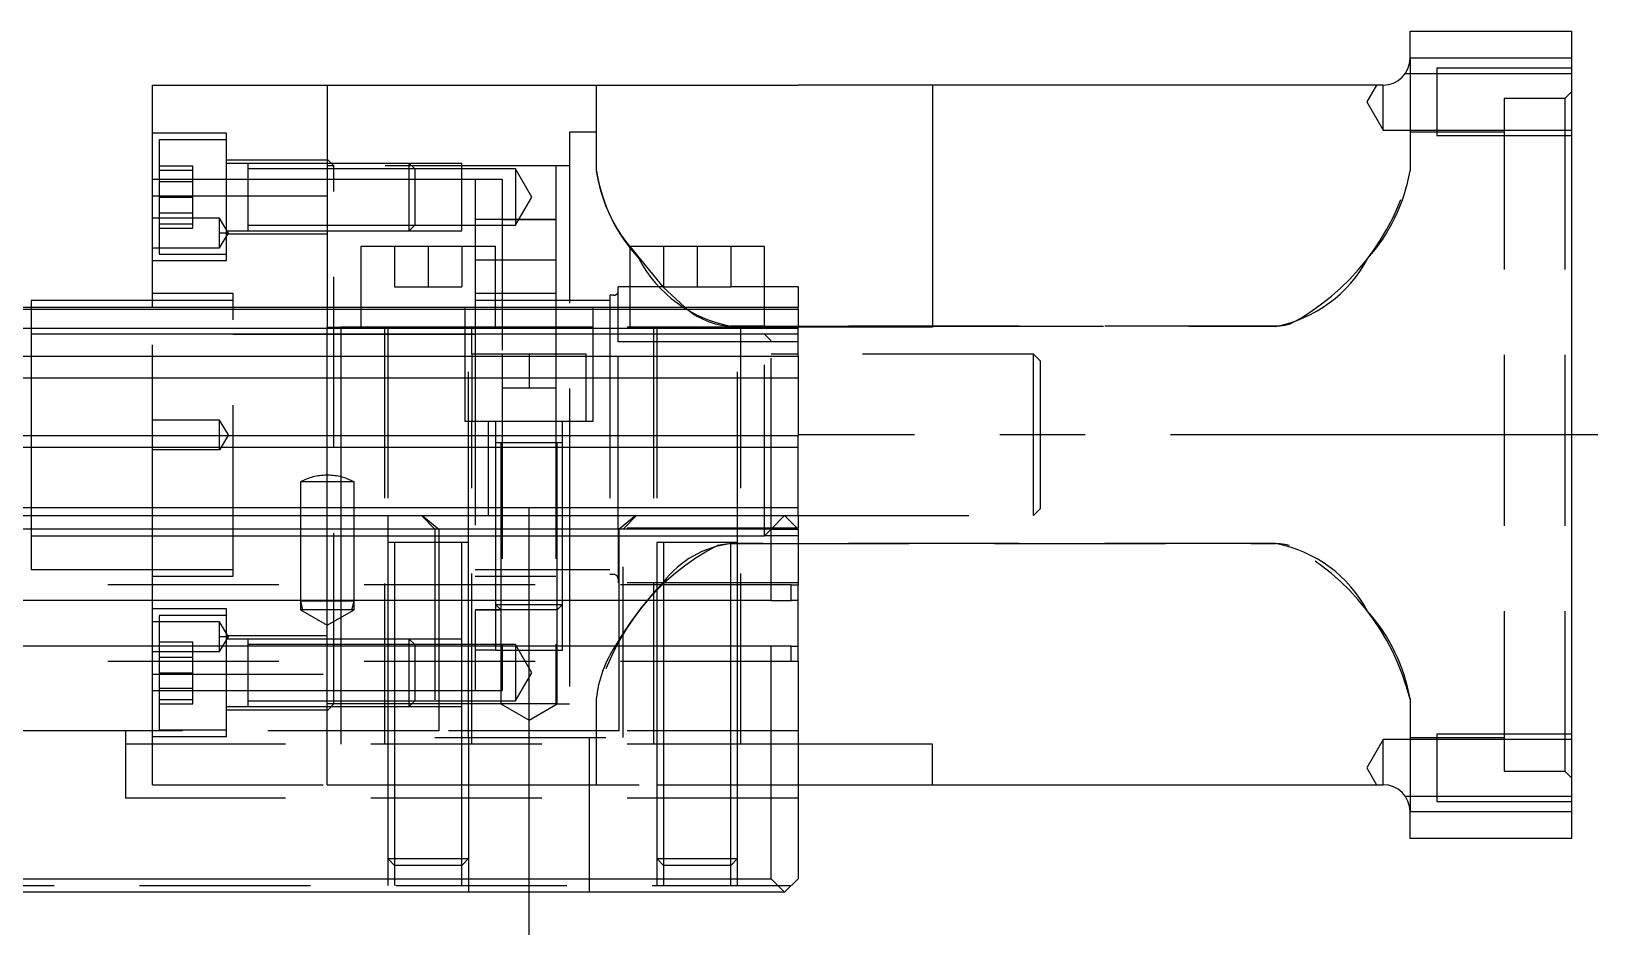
# Model space of a CAD drawing. Extents: x -11 to 920, y -369 to 120.
# Drawn here: x 583 to 699.4, y -340.2 to -273.1 of the extents above; entities that cross this region are included whole.
import ezdxf

# ---------------------------------------------------------------- set-up
doc = ezdxf.new("R2010")
doc.units = 0
doc.linetypes.add('CENTER', pattern=[50.8, 31.75, -6.35, 6.35, -6.35])
doc.linetypes.add('DASHED', pattern=[19.05, 12.7, -6.35])
doc.layers.get('0').update_dxf_attribs({"linetype": 'CONTINUOUS'})
doc.layers.add('CENTER', color=1, linetype='CENTER')

msp = doc.modelspace()

# ---------------------------------------------------------------- linework, layer by layer
at = {"color": 7, "linetype": 'CONTINUOUS'}
for p, q in [((685.5, -275.1), (685.5, -273.1)), ((685.5, -273.1), (697.5, -273.1)), ((697.5, -273.1), (697.5, -275.1)), ((697.5, -275.1), (685.5, -275.1)), ((697.5, -275.1), (697.5, -331.1)), ((592, -285.32), (592, -277.1)), ((592, -277.1), (605, -277.1)), ((605, -277.1), (640, -277.1)), ((605, -277.1), (605, -293.6)), ((650, -277.1), (640, -277.1)), ((683.5, -277.1), (650, -277.1)), ((650, -277.1), (650, -295.1)), ((592, -293.6), (592, -285.32)), ((592, -285.32), (605, -285.32)), ((607.5, -289.1), (607.5, -293.6)), ((617.5, -289.1), (607.5, -289.1)), ((617.5, -293.6), (617.5, -289.1)), ((627.5, -289.1), (627.5, -293.6)), ((637.5, -289.1), (627.5, -289.1)), ((637.5, -293.6), (637.5, -289.1)), ((592, -293.1), (583, -293.1)), ((583, -293.1), (583, -293.6)), ((394.5, -293.6), (640, -293.6)), ((394.5, -293.76), (640, -293.76)), ((640, -293.76), (640, -293.6)), ((640, -293.76), (640, -295.16)), ((394.5, -295.16), (640, -295.16)), ((650, -295.1), (640, -295.1)), ((640, -297.24), (640, -295.16)), ((394.5, -297.24), (640, -297.24)), ((640, -297.24), (640, -298.86)), ((394.5, -298.86), (640, -298.86)), ((640, -298.86), (640, -303.15)), ((394.5, -303.15), (640, -303.15)), ((622.5, -303.7), (617.5, -303.7)), ((640, -304), (640, -303.15)), ((0, -304), (640, -304)), ((640, -308.5), (640, -304)), ((0, -308.5), (640, -308.5)), ((640, -309.1), (640, -308.5)), ((1, -309.1), (639, -309.1)), ((638, -310.1), (639, -309.1)), ((639, -309.1), (640, -310.1)), ((639, -309.1), (640, -309.1)), ((638, -310.1), (2, -310.1)), ((638, -315.4), (638, -310.1)), ((640, -310.1), (640, -314.25)), ((615.5, -311.1), (609.5, -311.1)), ((639.5, -315.4), (639.5, -314.25)), ((639.5, -314.25), (640, -314.25)), ((640, -315.4), (640, -314.25)), ((638, -315.4), (2, -315.4)), ((638, -315.4), (639.5, -315.4)), ((640, -315.4), (639.5, -315.4)), ((640, -318.8), (640, -315.4)), ((638, -318.8), (2, -318.8)), ((639.5, -318.8), (638, -318.8)), ((638, -336.1), (638, -318.8)), ((639.5, -318.8), (640, -318.8)), ((639.5, -319.95), (639.5, -318.8)), ((640, -319.95), (640, -318.8)), ((640, -319.95), (639.5, -319.95)), ((640, -319.95), (640, -336.1)), ((650, -326.1), (640, -326.1)), ((650, -329.1), (650, -326.1)), ((640, -329.1), (650, -329.1)), ((650, -329.1), (683.5, -329.1)), ((685.5, -333.1), (685.5, -331.1)), ((685.5, -331.1), (697.5, -331.1)), ((697.5, -331.1), (697.5, -333.1)), ((697.5, -333.1), (685.5, -333.1)), ((2, -336.1), (638, -336.1)), ((639, -337.1), (638, -336.1)), ((640, -336.1), (639, -337.1)), ((639, -337.1), (1, -337.1))]:
    msp.add_line(p, q, dxfattribs=at)
at = {"color": 3, "linetype": 'DASHED'}
for p, q in [((685.5, -275.1), (685.5, -283.47)), ((697.5, -275.85), (687.5, -275.85)), ((687.5, -275.85), (687.5, -280.85)), ((625, -277.1), (625, -283.47)), ((683.01, -277.1), (682.29, -278.35)), ((683.5, -280.45), (683.5, -277.1)), ((685.12, -276.28), (685.14, -276.25)), ((687.5, -276.25), (685.14, -276.25)), ((697.5, -276.25), (687.5, -276.25)), ((697, -278.1), (692.5, -278.1)), ((692.5, -278.1), (692.5, -328.1)), ((697.5, -277.6), (697, -278.1)), ((697, -278.1), (697, -328.1)), ((682.29, -278.35), (683.5, -280.45)), ((625, -280.6), (623, -280.6)), ((623, -280.6), (623, -302.1)), ((683.5, -280.45), (687.5, -280.45)), ((692.5, -280.6), (685.5, -280.6)), ((687.5, -280.45), (697.5, -280.45)), ((597.5, -280.67), (592, -280.67)), ((597.5, -281.17), (592.5, -281.17)), ((592.5, -281.17), (592.5, -285.42)), ((597.5, -290.17), (597.5, -280.67)), ((687.5, -280.85), (697.5, -280.85)), ((605, -282.67), (597.5, -282.67)), ((599.1, -282.92), (597.5, -282.92)), ((599.1, -282.92), (599.09, -282.92)), ((599.1, -282.92), (599.1, -282.92)), ((605, -282.92), (599.1, -282.92)), ((599.1, -282.92), (599.1, -283.32)), ((599.1, -282.92), (599.1, -287.92)), ((599.1, -282.92), (599.1, -287.92)), ((605.5, -283.1), (605, -282.6)), ((611.1, -282.92), (605, -282.92)), ((611.1, -282.92), (605, -282.92)), ((611.5, -283.32), (611.1, -282.92)), ((615, -282.92), (611.1, -282.92)), ((611.1, -285.42), (611.1, -282.92)), ((615, -287.92), (615, -282.92)), ((592, -284.1), (592.5, -284.1)), ((592, -284.1), (592.5, -284.1)), ((592.5, -283.11), (595, -283.11)), ((592.5, -283.42), (595, -283.42)), ((592.5, -284.1), (597.5, -284.1)), ((592.5, -284.1), (597.5, -284.1)), ((595, -284.27), (595, -283.11)), ((597.5, -284.1), (599.1, -284.1)), ((597.5, -284.1), (599.1, -284.1)), ((605, -283.32), (599.1, -283.32)), ((599.1, -283.32), (599.1, -285.28)), ((599.1, -284.1), (605, -284.1)), ((599.1, -284.1), (605, -284.1)), ((605.5, -283.1), (605, -283.1)), ((611.5, -283.32), (605, -283.32)), ((605, -284.1), (616, -284.1)), ((605, -284.1), (616, -284.1)), ((622, -283.1), (605.5, -283.1)), ((605.5, -323.1), (605.5, -283.1)), ((615, -283.32), (611.5, -283.32)), ((611.5, -283.32), (611.5, -285.42)), ((619, -283.32), (615, -283.32)), ((616, -284.1), (618, -284.1)), ((616, -284.1), (616, -289.1)), ((618, -284.1), (618, -297.1)), ((620.21, -285.42), (619, -283.32)), ((619, -283.32), (619, -285.42)), ((623, -283.1), (622, -283.1)), ((622, -283.1), (622, -293.6)), ((592.5, -284.27), (595, -284.27)), ((595, -286.58), (595, -284.27)), ((599.1, -285.28), (599.1, -285.56)), ((592.5, -285.42), (592.5, -289.67)), ((592.5, -285.42), (595, -285.42)), ((599.1, -285.42), (599.1, -287.92)), ((599.1, -285.42), (599.1, -287.92)), ((599.1, -285.56), (599.1, -287.52)), ((611.1, -287.92), (611.1, -285.42)), ((611.5, -285.42), (611.5, -287.52)), ((619, -287.52), (620.21, -285.42)), ((619, -285.42), (619, -287.52)), ((597, -287), (592, -287)), ((592.5, -286.58), (595, -286.58)), ((592.5, -287.42), (595, -287.42)), ((595, -287.73), (595, -286.58)), ((597.66, -288.1), (597, -287)), ((597, -288.1), (597, -287)), ((599.1, -287.52), (605, -287.52)), ((605, -287.52), (611.5, -287.52)), ((611.1, -287.92), (611.5, -287.52)), ((611.5, -287.52), (615, -287.52)), ((615, -287.52), (619, -287.52)), ((618, -287.1), (616, -287.1)), ((618, -287.1), (622, -287.1)), ((622, -287.1), (618, -287.1)), ((592.5, -287.73), (595, -287.73)), ((597, -289.2), (597.66, -288.1)), ((597.66, -288.1), (597, -288.1)), ((597.5, -288.1), (597, -288.1)), ((597, -289.2), (597, -288.1)), ((597.5, -287.92), (599.1, -287.92)), ((597.66, -288.1), (597.5, -288.1)), ((605, -288.17), (597.5, -288.17)), ((599.09, -287.92), (605, -287.92)), ((605, -287.92), (611.1, -287.92)), ((605, -287.92), (611.1, -287.92)), ((611.1, -287.92), (615, -287.92)), ((592, -289.2), (597, -289.2)), ((592.5, -289.67), (597.5, -289.67)), ((610, -289.1), (610, -292.1)), ((612.5, -289.1), (612.5, -292.1)), ((615, -289.1), (615, -292.1)), ((616, -289.1), (616, -293.6)), ((627.51, -289.12), (629.94, -292.1)), ((630, -289.1), (630, -292.1)), ((632.5, -289.1), (632.5, -292.1)), ((635, -289.1), (635, -292.1)), ((597.5, -290.17), (592, -290.17)), ((617.5, -290.1), (616, -290.1)), ((617.5, -290.1), (616, -290.1)), ((622, -290.1), (617.5, -290.1)), ((622, -290.1), (617.5, -290.1)), ((610, -292.1), (612.5, -292.1)), ((612.5, -292.1), (615, -292.1)), ((626.63, -293.6), (626.63, -292.1)), ((627.5, -292.1), (626.63, -292.1)), ((630, -292.1), (627.5, -292.1)), ((629.94, -292.1), (631.58, -293.6)), ((630, -292.1), (632.5, -292.1)), ((632.5, -292.1), (635, -292.1)), ((637.5, -292.1), (635, -292.1)), ((640, -292.1), (637.5, -292.1)), ((640, -292.1), (640, -293.6)), ((598, -292.6), (592, -292.6)), ((598, -293.1), (592, -293.1)), ((598, -313.6), (598, -292.6)), ((622, -292.6), (616, -292.6)), ((617.5, -293.1), (616, -293.1)), ((622, -293.1), (617.5, -293.1)), ((626, -293.1), (622, -293.1)), ((626.31, -292.72), (626, -292.72)), ((626, -292.72), (626, -293.6)), ((583, -293.6), (583, -303.1)), ((592, -309.1), (592, -293.6)), ((605, -293.6), (605, -295.1)), ((607.5, -293.6), (607.5, -295.1)), ((615.25, -302.1), (615.25, -293.6)), ((616, -293.6), (616, -295.1)), ((617.5, -295.1), (617.5, -293.6)), ((622, -293.6), (622, -295.1)), ((624.75, -293.6), (624.75, -302.1)), ((626, -293.6), (626, -295.1)), ((626.63, -295.1), (626.63, -293.6)), ((627.5, -293.6), (627.5, -295.1)), ((637.5, -295.1), (637.5, -293.6)), ((592, -295.6), (583, -295.6)), ((598, -295.6), (592, -295.6)), ((605, -295.6), (598, -295.6)), ((598, -295.6), (605, -295.6)), ((605, -295.1), (606, -295.1)), ((605, -306.1), (605, -295.1)), ((609.5, -295.6), (605, -295.6)), ((605, -295.6), (609.5, -295.6)), ((615.25, -295.1), (606, -295.1)), ((606, -295.1), (606, -306.21)), ((609.25, -295.1), (609.25, -326.1)), ((609.5, -295.1), (609.5, -309.1)), ((615.25, -295.6), (609.5, -295.6)), ((609.5, -295.6), (615.25, -295.6)), ((624.75, -295.1), (615.25, -295.1)), ((615.5, -295.6), (615.25, -295.6)), ((615.25, -295.6), (615.5, -295.6)), ((615.5, -311.1), (615.5, -295.1)), ((616, -295.6), (615.5, -295.6)), ((615.5, -295.6), (616, -295.6)), ((615.75, -297.1), (615.75, -295.1)), ((616, -295.1), (616, -297.1)), ((622, -295.6), (616, -295.6)), ((622, -295.1), (622, -297.1)), ((624.75, -295.6), (622, -295.6)), ((640, -295.1), (624.75, -295.1)), ((626, -295.6), (624.75, -295.6)), ((626, -295.1), (626, -313.47)), ((626.63, -295.6), (626, -295.6)), ((626.63, -295.6), (626, -295.6)), ((626.63, -296.17), (626.63, -295.1)), ((629.5, -295.6), (626.63, -295.6)), ((629.5, -295.6), (626.63, -295.6)), ((629.25, -295.1), (629.25, -326.1)), ((629.5, -295.1), (629.5, -311.1)), ((635.5, -295.6), (629.5, -295.6)), ((635.5, -295.6), (629.5, -295.6)), ((675.5, -295.02), (635, -295.02)), ((635, -295.02), (637.5, -295.02)), ((635.5, -311.1), (635.5, -295.1)), ((637.5, -295.6), (635.5, -295.6)), ((637.5, -295.6), (635.5, -295.6)), ((635.75, -326.1), (635.75, -295.1)), ((637.5, -295.02), (640, -295.02)), ((638, -296.1), (637.5, -295.6)), ((640, -295.6), (637.5, -295.6)), ((637.5, -310.6), (637.5, -295.6)), ((640, -295.02), (650, -295.02)), ((650, -295.02), (675.5, -295.02)), ((675.85, -295.01), (675.5, -295.02)), ((676.19, -294.96), (675.85, -295.01)), ((676.55, -294.88), (676.19, -294.96)), ((626.63, -310.03), (626.63, -296.17)), ((629.5, -296.17), (626.63, -296.17)), ((635.5, -296.17), (629.5, -296.17)), ((640, -296.17), (635.5, -296.17)), ((638, -310.1), (638, -296.1)), ((615.75, -297.1), (615.75, -302.1)), ((624.25, -297.1), (615.75, -297.1)), ((616, -297.1), (616, -318.8)), ((618, -297.1), (618, -299.6)), ((620, -297.1), (620, -299.6)), ((622, -297.1), (622, -299.6)), ((624.25, -302.1), (624.25, -297.1)), ((640, -297.1), (638, -297.1)), ((657.5, -297.1), (640, -297.1)), ((658, -297.6), (657.5, -297.1)), ((657.5, -309.1), (657.5, -297.1)), ((658, -297.6), (658, -308.6)), ((618, -299.6), (618, -322.1)), ((618, -299.6), (620, -299.6)), ((620, -299.6), (622, -299.6)), ((622, -299.6), (622, -318.8)), ((597, -302), (592, -302)), ((597.66, -303.1), (597, -302)), ((597, -304.2), (597, -302)), ((624.75, -302.1), (615.25, -302.1)), ((615.75, -326.1), (615.75, -302.1)), ((617, -309.1), (617, -302.1)), ((617.5, -302.1), (617.5, -303.7)), ((622.5, -303.7), (622.5, -302.1)), ((623, -302.1), (623, -309.1)), ((583, -303.1), (583, -309.1)), ((597.66, -303.1), (597, -304.2)), ((617.5, -303.69), (617.5, -303.7)), ((617.5, -303.7), (617.5, -309.1)), ((617.5, -303.7), (617.5, -303.7)), ((622.5, -303.7), (617.5, -303.7)), ((617.9, -303.7), (617.9, -309.1)), ((622.1, -309.1), (622.1, -303.7)), ((622.5, -303.7), (622.5, -303.69)), ((622.5, -309.1), (622.5, -303.7)), ((622.5, -303.7), (622.5, -303.7)), ((597, -304.2), (592, -304.2)), ((605.06, -306.1), (604.94, -306.1)), ((605, -309.1), (605, -306.1)), ((606, -306.21), (606, -309.1)), ((603, -306.6), (603, -309.1)), ((607, -306.6), (603, -306.6)), ((607, -309.1), (607, -306.6)), ((583, -309.1), (583, -313.1)), ((592, -315.4), (592, -309.1)), ((603, -309.1), (603, -315.4)), ((605, -315.4), (605, -309.1)), ((606, -309.1), (606, -315.4)), ((607, -315.4), (607, -309.1)), ((609.5, -309.1), (609.5, -311.1)), ((612, -309.1), (613, -310.1)), ((612.06, -309.1), (613.29, -310.1)), ((617.5, -309.1), (617.5, -315.4)), ((617.5, -309.1), (617.5, -315.4)), ((617.9, -309.1), (617.9, -315.4)), ((622.1, -315.4), (622.1, -309.1)), ((622.5, -315.4), (622.5, -309.1)), ((622.5, -315.4), (622.5, -309.1)), ((623, -309.1), (623, -325.6)), ((627.94, -309.1), (626.71, -310.1)), ((627, -310.1), (628, -309.1)), ((640, -309.1), (657.5, -309.1)), ((640, -309.1), (640, -310.03)), ((657.5, -309.1), (658, -308.6)), ((583, -310.6), (592, -310.6)), ((592, -310.6), (598, -310.6)), ((598, -310.6), (603, -310.6)), ((598, -310.6), (603, -310.6)), ((603, -310.6), (605, -310.6)), ((603, -310.6), (605, -310.6)), ((605, -310.6), (607, -310.6)), ((605, -310.6), (607, -310.6)), ((607, -310.6), (609.5, -310.6)), ((607, -310.6), (609.5, -310.6)), ((609.5, -310.6), (616, -310.6)), ((609.5, -310.6), (616, -310.6)), ((613, -310.1), (613, -325.6)), ((613.29, -310.1), (613.29, -315.4)), ((616, -310.6), (626, -310.6)), ((626, -310.6), (637.5, -310.6)), ((626.63, -310.03), (626.63, -314.1)), ((640, -310.03), (626.63, -310.03)), ((626.71, -315.4), (626.71, -310.1)), ((627, -325.6), (627, -310.1)), ((637.5, -310.6), (638, -310.1)), ((640, -310.6), (637.5, -310.6)), ((638, -310.1), (640, -310.1)), ((609.5, -311.09), (609.5, -311.1)), ((609.5, -311.1), (609.5, -311.1)), ((609.5, -311.1), (609.5, -315.4)), ((615.5, -311.1), (609.5, -311.1)), ((610, -311.1), (610, -315.4)), ((615, -318.8), (615, -311.1)), ((615.5, -318.8), (615.5, -311.09)), ((629.5, -311.09), (629.5, -318.8)), ((635.5, -311.1), (629.5, -311.1)), ((630, -311.1), (630, -318.8)), ((634.07, -311.29), (634.31, -311.24)), ((634.31, -311.24), (634.65, -311.19)), ((634.65, -311.19), (635, -311.18)), ((635, -318.8), (635, -311.1)), ((635.56, -311.18), (635, -311.18)), ((635, -311.18), (635.56, -311.18)), ((635.5, -318.8), (635.5, -311.09)), ((675.5, -311.18), (635.56, -311.18)), ((635.56, -311.18), (675.5, -311.18)), ((675.85, -311.19), (675.5, -311.18)), ((676.19, -311.24), (675.85, -311.19)), ((676.55, -311.32), (676.19, -311.24)), ((583, -313.1), (592, -313.1)), ((592, -313.1), (598, -313.1)), ((616, -313.1), (626, -313.1)), ((639.5, -314.25), (0.5, -314.25)), ((592, -313.6), (598, -313.6)), ((616, -313.6), (622, -313.6)), ((626.31, -313.47), (626, -313.47)), ((640, -314.1), (626.63, -314.1)), ((630, -314.04), (629.5, -314.58)), ((592, -318.8), (592, -315.4)), ((603, -315.4), (603, -315.47)), ((603, -315.47), (603, -316.1)), ((603, -315.47), (603.17, -316.1)), ((607, -315.47), (603, -315.47)), ((605, -316.1), (605, -315.4)), ((606, -315.4), (606, -316.1)), ((606.83, -316.1), (607, -315.47)), ((607, -315.47), (607, -315.4)), ((607, -316.1), (607, -315.47)), ((609.5, -315.4), (609.5, -318.8)), ((610, -315.4), (610, -318.8)), ((613.29, -315.4), (613.29, -318.8)), ((617.5, -315.4), (617.5, -315.7)), ((617.5, -315.4), (617.5, -315.7)), ((617.9, -315.4), (617.9, -316.1)), ((622.1, -316.1), (622.1, -315.4)), ((622.5, -315.7), (622.5, -315.4)), ((622.5, -315.7), (622.5, -315.4)), ((626.71, -318.8), (626.71, -315.4)), ((597.5, -316.03), (592, -316.03)), ((597.5, -316.53), (592.5, -316.53)), ((592.5, -316.53), (592.5, -318.8)), ((597.5, -320.78), (597.5, -316.03)), ((603, -316.1), (605, -317.25)), ((607, -316.1), (603, -316.1)), ((605, -317.25), (607, -316.1)), ((605, -318.8), (605, -316.1)), ((606, -316.1), (606, -318.8)), ((616, -316.1), (617.9, -316.1)), ((617.9, -316.1), (616, -316.1)), ((617.5, -315.7), (617.9, -316.1)), ((617.5, -315.7), (617.5, -318.8)), ((617.5, -315.7), (622.5, -315.7)), ((617.9, -316.1), (617.9, -319.1)), ((622.1, -316.1), (617.9, -316.1)), ((622.1, -316.1), (622.5, -315.7)), ((622.1, -319.1), (622.1, -316.1)), ((622.5, -318.8), (622.5, -315.7)), ((597, -317), (592, -317)), ((597.66, -318.1), (597, -317)), ((597, -318.1), (597, -317)), ((592, -320.88), (592, -318.8)), ((592.5, -318.47), (595, -318.47)), ((592.5, -318.78), (595, -318.78)), ((592.5, -318.8), (592.5, -325.03)), ((595, -318.78), (595, -318.47)), ((595, -320.78), (595, -318.78)), ((597, -319.2), (597.66, -318.1)), ((597, -319.2), (597, -318.1)), ((597.66, -318.1), (597, -318.1)), ((605, -318.03), (597.5, -318.03)), ((599.1, -318.28), (597.5, -318.28)), ((599.1, -318.28), (599.09, -318.28)), ((599.1, -318.28), (599.1, -318.28)), ((605, -318.28), (599.1, -318.28)), ((599.1, -318.28), (599.1, -318.8)), ((599.1, -318.28), (599.1, -323.28)), ((605, -318.68), (599.1, -318.68)), ((599.1, -318.8), (599.1, -323.28)), ((609.5, -318.28), (605, -318.28)), ((609.5, -318.28), (605, -318.28)), ((609.5, -318.68), (605, -318.68)), ((605, -326.1), (605, -318.8)), ((606, -318.8), (606, -326.1)), ((610, -318.28), (609.5, -318.28)), ((610, -318.28), (609.5, -318.28)), ((610, -318.68), (609.5, -318.68)), ((609.5, -318.8), (609.5, -326.1)), ((611.1, -318.28), (610, -318.28)), ((611.1, -318.28), (610, -318.28)), ((611.5, -318.68), (610, -318.68)), ((610, -318.8), (610, -326.1)), ((611.5, -318.68), (611.1, -318.28)), ((613.29, -318.28), (611.1, -318.28)), ((611.1, -318.8), (611.1, -318.28)), ((611.1, -323.28), (611.1, -318.8)), ((615, -318.68), (611.5, -318.68)), ((611.5, -318.68), (611.5, -318.8)), ((611.5, -318.8), (611.5, -322.88)), ((615, -318.28), (613.29, -318.28)), ((613.29, -318.8), (613.29, -325.1)), ((619, -318.68), (615, -318.68)), ((615, -325.1), (615, -318.8)), ((615.5, -325.1), (615.5, -318.8)), ((616, -318.8), (616, -322.1)), ((617.5, -318.8), (617.5, -319.1)), ((620.21, -320.78), (619, -318.68)), ((619, -318.68), (619, -322.88)), ((622, -318.8), (622, -319.1)), ((622.5, -319.1), (622.5, -318.8)), ((626.71, -318.3), (626.41, -318.8)), ((626.71, -325.1), (626.71, -318.8)), ((629.5, -318.8), (629.5, -326.1)), ((630, -318.8), (630, -326.1)), ((635, -326.1), (635, -318.8)), ((635.5, -326.1), (635.5, -318.8)), ((639.5, -319.95), (0.5, -319.95)), ((592, -319.2), (597, -319.2)), ((592.5, -319.62), (595, -319.62)), ((617.5, -319.1), (616, -319.1)), ((617.5, -319.1), (622.5, -319.1)), ((617.9, -319.1), (617.9, -323.1)), ((622, -319.1), (622, -323.1)), ((622.1, -323.1), (622.1, -319.1)), ((592, -329.1), (592, -320.88)), ((592, -320.88), (605, -320.88)), ((592.5, -320.78), (595, -320.78)), ((595, -322.78), (595, -320.78)), ((597.5, -325.53), (597.5, -320.78)), ((599.1, -320.78), (599.1, -323.28)), ((619, -322.88), (620.21, -320.78)), ((592, -322.1), (592.5, -322.1)), ((592, -322.1), (592.5, -322.1)), ((592.5, -321.93), (595, -321.93)), ((592.5, -322.1), (597.5, -322.1)), ((592.5, -322.1), (597.5, -322.1)), ((597.5, -322.1), (599.1, -322.1)), ((597.5, -322.1), (599.1, -322.1)), ((599.1, -322.1), (605, -322.1)), ((599.1, -322.1), (605, -322.1)), ((605, -322.1), (609.5, -322.1)), ((605, -322.1), (609.5, -322.1)), ((609.5, -322.1), (610, -322.1)), ((609.5, -322.1), (610, -322.1)), ((610, -322.1), (611.5, -322.1)), ((610, -322.1), (611.5, -322.1)), ((611.5, -322.1), (613.29, -322.1)), ((611.5, -322.1), (613.29, -322.1)), ((613.29, -322.1), (615, -322.1)), ((613.29, -322.1), (615, -322.1)), ((615, -322.1), (615.5, -322.1)), ((615, -322.1), (615.5, -322.1)), ((615.5, -322.1), (616, -322.1)), ((615.5, -322.1), (616, -322.1)), ((616, -322.1), (618, -322.1)), ((592.5, -322.78), (595, -322.78)), ((592.5, -323.09), (595, -323.09)), ((595, -323.09), (595, -322.78)), ((597.5, -323.28), (599.1, -323.28)), ((597.5, -323.53), (605, -323.53)), ((599.09, -323.28), (599.1, -323.28)), ((599.1, -322.88), (605, -322.88)), ((599.1, -323.28), (599.1, -323.28)), ((599.1, -323.28), (605, -323.28)), ((605, -322.88), (609.5, -322.88)), ((605, -323.6), (605.5, -323.1)), ((605.5, -323.1), (605, -323.1)), ((605, -323.28), (609.5, -323.28)), ((605, -323.28), (609.5, -323.28)), ((609.5, -323.1), (605.5, -323.1)), ((609.5, -322.88), (610, -322.88)), ((610, -323.1), (609.5, -323.1)), ((609.5, -323.28), (610, -323.28)), ((609.5, -323.28), (610, -323.28)), ((610, -322.88), (611.5, -322.88)), ((611.28, -323.1), (610, -323.1)), ((610, -323.28), (611.1, -323.28)), ((610, -323.28), (611.1, -323.28)), ((611.1, -323.28), (611.5, -322.88)), ((611.1, -323.28), (613.29, -323.28)), ((613.29, -323.1), (611.28, -323.1)), ((611.5, -322.88), (615, -322.88)), ((615, -323.1), (613.29, -323.1)), ((613.29, -323.28), (615, -323.28)), ((615, -322.88), (619, -322.88)), ((615.5, -323.1), (615, -323.1)), ((617.9, -323.1), (615.5, -323.1)), ((617.9, -323.1), (620, -324.31)), ((622.1, -323.1), (617.9, -323.1)), ((620, -324.31), (622.1, -323.1)), ((622.1, -323.1), (623, -323.1)), ((625, -322.73), (625, -329.1)), ((685.5, -322.73), (685.5, -331.1)), ((613.29, -325.1), (506.71, -325.1)), ((590, -325.1), (590, -326.1)), ((592, -325.53), (597.5, -325.53)), ((592.5, -325.03), (597.5, -325.03)), ((613, -325.6), (627, -325.6)), ((626.71, -325.1), (613.29, -325.1)), ((615, -326.1), (615, -325.1)), ((615.5, -325.6), (615.5, -325.1)), ((615.5, -325.6), (615.5, -337.1)), ((624.5, -337.1), (624.5, -325.6)), ((640, -325.1), (626.71, -325.1)), ((683.5, -325.75), (682.29, -327.85)), ((687.5, -325.75), (683.5, -325.75)), ((683.5, -329.1), (683.5, -325.75)), ((685.5, -325.6), (692.5, -325.6)), ((697.5, -325.35), (687.5, -325.35)), ((687.5, -325.35), (687.5, -330.35)), ((697.5, -325.75), (687.5, -325.75)), ((590, -326.1), (590, -330.1)), ((600, -326.1), (590, -326.1)), ((640, -326.1), (600, -326.1)), ((605, -329.1), (605, -326.1)), ((609.5, -326.1), (609.5, -334.6)), ((609.5, -326.1), (609.5, -334.6)), ((610, -326.1), (610, -335.1)), ((615, -335.1), (615, -326.1)), ((629.5, -326.1), (629.5, -334.6)), ((629.5, -326.1), (629.5, -334.6)), ((630, -326.1), (630, -335.1)), ((635, -335.1), (635, -326.1)), ((635.5, -334.6), (635.5, -326.1)), ((635.5, -334.6), (635.5, -326.1)), ((682.29, -327.85), (683.01, -329.1)), ((692.5, -328.1), (697, -328.1)), ((697, -328.1), (697.5, -328.6)), ((592, -329.1), (605, -329.1)), ((605, -329.1), (609.5, -329.1)), ((609.5, -329.1), (610, -329.1)), ((610, -329.1), (615, -329.1)), ((615, -329.1), (615.5, -329.1)), ((615.5, -329.1), (629.5, -329.1)), ((629.5, -329.1), (630, -329.1)), ((630, -329.1), (635, -329.1)), ((635, -329.1), (635.5, -329.1)), ((635.5, -329.1), (640, -329.1)), ((595, -330.1), (590, -330.1)), ((640, -330.1), (595, -330.1)), ((685.14, -329.95), (685.12, -329.92)), ((685.14, -329.95), (687.5, -329.95)), ((687.5, -329.95), (697.5, -329.95)), ((687.5, -330.35), (697.5, -330.35)), ((609.5, -334.6), (610, -335.1)), ((609.5, -334.6), (609.5, -336.6)), ((609.5, -334.6), (615.5, -334.6)), ((610, -335.1), (610, -336.6)), ((615, -335.1), (610, -335.1)), ((615, -335.1), (615.5, -334.6)), ((615, -336.6), (615, -335.1)), ((629.5, -334.6), (630, -335.1)), ((629.5, -334.6), (629.5, -336.6)), ((629.5, -334.6), (635.5, -334.6)), ((630, -335.1), (630, -336.6)), ((635, -335.1), (630, -335.1)), ((635, -335.1), (635.5, -334.6)), ((635, -336.6), (635, -335.1)), ((635.5, -336.6), (635.5, -334.6)), ((0.5, -336.6), (639.5, -336.6))]:
    msp.add_line(p, q, dxfattribs=at)
at = {"color": 7, "linetype": 'CONTINUOUS'}
for centre, start, end in [((683.5, -275.1), 270, 0), ((683.5, -331.1), 0, 90)]:
    msp.add_arc(centre, 2, start, end, dxfattribs=at)
at = {"color": 3, "linetype": 'DASHED'}
for centre, radius, start, end in [((637.57, -281.42), 12.73, 189.2755, 222.3644), ((636.5, -281.74), 11.63, 188.5777, 219.4067), ((668.25, -279.15), 17.78, 297.8148, 345.9447), ((672.58, -281.25), 13.11, 318.1382, 350.2402), ((636.82, -285.37), 9.82, 208.1197, 259.3224), ((673.68, -285.37), 9.83, 280.6913, 331.8801), ((626.31, -292.41), 0.313, 270, 0), ((635.31, -289.45), 5.58, 228.05, 266.8311), ((604.94, -310.1), 4, 90, 118.9695), ((605.06, -310.1), 4, 61.0305, 90), ((642.06, -326.94), 17.57, 117.0366, 166.1234), ((635.88, -318.52), 7.39, 96.8647, 142.7617), ((673.68, -320.83), 9.83, 28.1199, 79.3087), ((668.25, -327.05), 17.78, 14.0553, 62.1852), ((626.31, -313.79), 0.312, 0, 90), ((649.44, -332.45), 26.78, 138.1386, 148.105), ((672.58, -324.95), 13.11, 9.7598, 41.8618), ((633.79, -323.66), 8.84, 146.6308, 173.9194)]:
    msp.add_arc(centre, radius, start, end, dxfattribs=at)
at = {"layer": 'CENTER', "color": 1, "linetype": 'CENTER'}
for p, q in [((699.45, -303.1), (640, -303.1)), ((620, -340.25), (620, -307.45))]:
    msp.add_line(p, q, dxfattribs=at)

doc.saveas('drawing.dxf')
